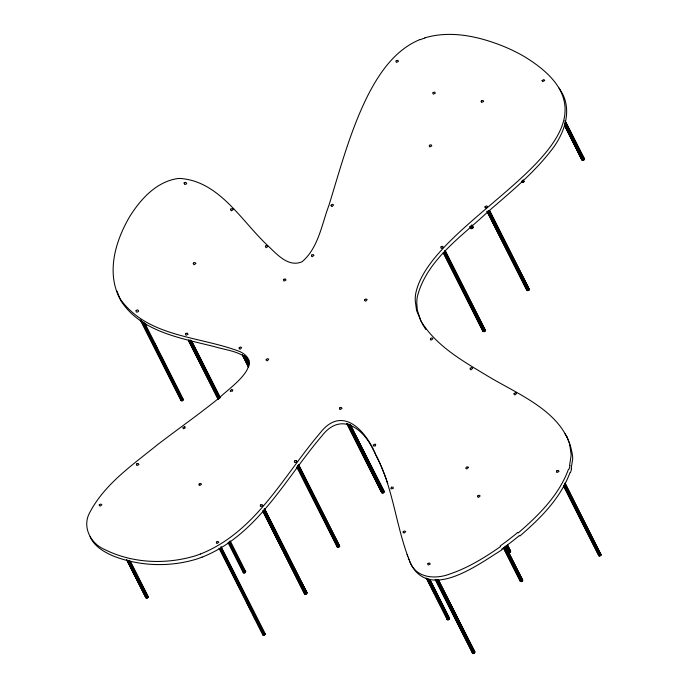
<?xml version="1.0" encoding="UTF-8"?>
<svg xmlns="http://www.w3.org/2000/svg" width="688" height="688" viewBox="0 0 688 688"><rect width="100%" height="100%" fill="white"/><g stroke="black" fill="none" stroke-linecap="round" stroke-linejoin="round"><path stroke-width="1.03" d="M487.001 211.508L526.741 290.181L528.762 290.439L529.296 289.115L489.564 210.459M230.299 391.025L231.624 389.391L232.854 389.976L232.32 391.291L230.299 391.033M506.162 548.087L508.406 552.524L509.946 552.464L510.668 551.174L507.529 544.965M505.706 546.435L522.734 580.147L522.596 580.853L520.472 581.498L519.345 578.47M130.402 561.279L148.324 596.771L146.759 598.276L145.693 597.511L145.847 596.806M446.882 619.14L447.217 619.707L448.748 619.707L449.522 618.426L429.811 579.399M569.578 465.458L571.049 455.989A56.717 43.705 -26.8 0 0 571.083 454.157L569.578 443.605L567.05 436.966M571.169 468.605L572.64 459.145A56.717 43.705 -26.8 0 0 572.683 457.314C567.815 412.224 518.193 395.136 484.765 374.263C460.891 359.962 435.272 345.041 420.635 320.505M262.782 633.932L262.618 634.637L263.667 635.42L265.258 633.923L221.037 546.478M243.294 571.487L243.32 572.786L244.816 572.906L245.711 571.668L244.765 570.791M568.426 469.362C558.974 495.214 538.721 515.278 518.27 532.89M570.025 472.51C560.565 498.37 540.312 518.425 519.87 536.038M181.013 399.281L180.978 400.597L182.449 400.769L183.395 399.556L182.509 398.636M337.318 545.868L337.034 546.564L337.903 547.502L339.691 546.177L298.678 464.813M294.473 461.046L294.387 462.319L295.849 462.517L296.846 461.373L296.021 460.47M564.478 125.508L581.953 160.106L583.372 160.399L584.43 159.238L584.258 158.593L564.994 120.452M262.764 511.193L304.578 593.959L305.988 594.277L307.054 593.133L306.908 592.48L264.699 508.922M346.761 423.524L381.72 492.72L383.121 493.038L384.196 491.903L384.05 491.249L350.441 424.72M469.672 226.49L471.108 228.691L472.665 228.296L473.009 226.954L472.114 225.182M443.33 253.038L482.864 331.298L484.945 331.358L485.324 330.025L445.325 250.828M435.203 579.502L472.398 653.127L473.714 653.6L474.866 651.871L438.574 580.018M599.05 554.253L598.603 554.915L599.179 556.033L601.174 555.018L565.278 483.372M521.513 182.157L523.585 182.26L524.032 181.598L523.473 180.48M375.261 445.79L375.734 444.56L375.27 444.078L373.197 444.93L373.627 446.091L375.192 445.867M488.841 210.648L529.27 289.803M391.541 487.199L390.793 488.437L391.154 488.97L393.304 488.368L393.089 487.156L391.567 487.19M500.658 546.478C484.911 557.443 468.33 567.746 450.055 573.921C436.828 579.115 418.399 578.677 411.097 564.461C395.935 529.218 394.104 489.228 375.846 454.914M502.257 549.626C478.848 563.936 427.988 603.109 409.635 561.485M294.498 461.029L295.995 460.461M202.091 557.168C257.561 535.075 284.987 479.089 321.812 436.02C340.818 411.149 363.548 428.443 373.61 450.597M420.144 39.491C395.609 49.381 379.69 72.36 368.037 95.082C350.502 130.015 340.431 168.001 328.984 205.205C321.735 224.322 318.518 247.611 302.264 261.586A10.948 8.437 -26.8 0 1 301.791 261.879C287.644 267.709 276 253.15 266.738 244.627C240.912 220.134 218.861 180.824 179.697 178.433A29.051 24.235 -11.9 0 0 177.822 178.545C156.408 181.649 140.619 199.142 129.714 216.582C115.971 239.949 106.64 270.332 118.671 296.322A60.475 51.488 -19.3 0 0 119.721 298.265C146.819 337.447 199.21 335.95 239.914 351.585C265.981 364.219 228.657 388.307 219.223 397.922C198.901 414.408 177.427 429.372 156.701 445.334C132.414 465.105 104.911 483.81 89.956 512.164C81.623 526.492 90.515 543.709 104.877 549.609C132.646 563.446 166.032 564.702 195.504 555.775A73.986 52.778 -16.6 0 0 200.475 553.96M200.5 554.012C255.97 531.919 283.396 475.933 320.221 432.864C342.357 404.398 366.007 430.972 375.545 454.252M488.188 211.104L488.609 210.932L528.762 290.439M424.797 37.849C451.268 30.005 479.708 36.593 504.579 46.775A233.782 173.703 -22.6 0 1 523.233 55.917C656.068 135.424 431.703 212.678 415.681 293.742A56.382 43.43 -26.9 0 0 415.217 300.458L416.558 310.486L421.813 322.827M528.066 288.521L529.296 289.115M184.745 426.732L182.793 427.489L183.343 428.71M183.455 428.736L185.218 427.97L184.909 426.766M509.567 550.434L510.668 551.174M521.633 579.408L522.734 580.147M147.266 595.997L148.324 596.771M264.209 633.141L265.258 633.923M338.823 545.24L339.468 545.558M584.258 158.593L580.964 152.917M306.908 592.48L300.931 581.463M384.05 491.249L372.707 469.586M472.467 226.533L473.009 226.954M484.799 329.586L485.324 330.025M600.607 553.9L601.131 554.339M474.866 651.871L468.967 640.786M249.202 360.349C240.344 351.301 226.644 350.261 215.069 346.829C181.804 338.255 141.771 332.295 121.312 301.421A60.475 51.488 -19.3 0 1 120.271 299.469L117.02 291.179M424.195 327.006L425.898 329.535M559.095 88.064L560.789 90.739M565.037 433.784L566.972 436.923M449.522 618.426L429.914 579.717M422.234 323.661L423.705 326.172M561.288 91.633C573.13 111.198 563.515 135.648 550.108 151.824C531.944 174.967 508.819 193.509 486.794 212.781C460.676 237.351 426.534 260.159 417.281 296.889A56.382 43.43 -26.9 0 0 416.799 303.614L417.392 310.305L420.574 320.316M565.158 121.097L584.43 159.238M565.287 121.871L569.767 130.737M574.695 140.498L577.834 146.707M565.269 122.67L584.086 159.926M564.556 123.135L583.372 160.399M564.633 124.984L582.555 160.467M564.762 125.749L581.953 160.106M523.138 179.826L524.032 181.598M522.691 180.488L523.585 182.26M521.925 180.867L522.82 182.638M489.529 210.803L501.5 234.513M501.948 235.399L528.84 288.625M487.809 211.259L527.98 290.766M487.878 212.48L488.712 214.14M491.817 220.298L510.642 257.553M511.089 258.439L515.57 267.314M516.017 268.2L519.156 274.409M521.392 278.846L526.776 289.493M487.044 211.156L527.206 290.671M471.736 224.967L473.086 227.625M471.314 225.63L472.665 228.296M470.566 226.034L471.908 228.7M470.214 226.911L471.108 228.691M564.882 483.157L601.174 555.018M564.435 483.819L600.736 555.672M564.126 485.092L599.97 556.067M444.904 250.57L485.384 330.696M563.653 485.719L599.179 556.033M563.704 486.399L598.655 555.594M444.465 251.223L484.945 331.358M444.181 252.548L484.189 331.754M443.382 252.53L483.389 331.736M507.606 545.3L510.298 550.624M507.391 545.661L510.53 551.871M506.807 546.255L509.946 552.464M505.998 546.504L509.137 552.713M506.23 547.665L522.364 579.597M505.121 546.255L522.596 580.853M504.983 547.734L522.011 581.437M504.175 547.975L521.203 581.687M504.106 548.31L505.456 550.976M510.384 560.729L513.076 566.052M514.865 569.604L515.759 571.375M503.444 547.794L520.472 581.498M503.977 549.015L520.111 580.947M438.17 579.812L474.918 652.551M438.497 580.466L463.144 629.253M464.039 631.034L468.519 639.9M437.284 579.58L474.479 653.213M436.519 579.967L473.714 653.6M435.599 579.709L472.923 653.566M429.192 579.219L449.359 619.131M350.14 424.479L384.196 491.903M428.134 578.9L448.748 619.707M351.198 427.007L352.987 430.559M355.232 434.988L360.607 445.635M362.851 450.072L367.332 458.939M367.779 459.833L372.26 468.7M349.341 424.281L383.844 492.582M427.317 579.115L447.931 619.922M426.887 578.522L430.92 586.503M431.367 587.389L434.506 593.598M436.295 597.15L440.776 606.016M445.704 615.777L447.054 618.435M348.171 423.842L383.121 493.038M426.156 578.015L447.217 619.707M347.354 423.894L382.304 493.09M347.062 423.765L381.72 492.72M246.648 357.459L249.331 362.782M246.657 357.837L248.901 362.275M246.141 357.27L249.28 363.479M244.352 355.395L249.202 364.993M243.552 355.705L248.85 366.188M298.446 464.529L339.691 546.177M244.128 357.769L248.609 366.635M304.32 476.939L306.117 480.482M306.564 481.368L309.695 487.577M310.598 489.357L322.689 513.308M323.145 514.194L326.723 521.289M335.237 538.145L338.376 544.354M242.374 354.75L248.54 366.953M298.145 465.2L339.399 546.874M242.357 355.077L248.549 367.332M297.448 465.673L338.72 547.381M321.193 513.927L323.876 519.251M297.078 466.679L337.903 547.502M296.889 467.272L337.258 547.184M191.823 341.188L220.057 397.088M191.436 340.99L220.108 397.759M190.103 339.881L219.67 398.421M189.329 340.259L218.904 398.816M188.374 339.941L218.431 399.444M188.435 340.637L217.589 398.343M264.373 508.63L307.054 593.133M264.562 509.473L268.217 516.697M270.014 520.257L279.423 538.885M279.87 539.77L289.734 559.292M293.32 566.387L295.109 569.931M295.556 570.825L298.695 577.034M263.994 509.266L306.702 593.813M263.719 510.599L305.988 594.277M262.893 510.634L305.171 594.329M263.091 511.494L282.914 550.727M283.361 551.621L304.578 593.959M144.858 323.265L183.395 399.556M144.867 324.117L146.209 326.783M154.275 342.753L156.967 348.068M161.448 356.943L165.928 365.818M168.164 370.247L171.303 376.456M171.751 377.351L180.265 394.198M143.689 322.19L183.128 400.253M142.571 321.812L182.449 400.769M141.135 320.324L142.923 323.876M170.71 378.873L172.499 382.425M178.768 394.843L180.118 397.509M140.851 320.169L181.632 400.898M140.197 319.868L180.978 400.597M230.205 540.906L245.711 571.668M229.783 541.327L245.47 572.373M229.13 541.852L244.816 572.906M228.76 542.901L243.999 573.061M228.089 542.626L243.32 572.786M221.175 547.7L265.086 634.628M248.076 601.209L251.215 607.418M254.792 614.513L257.931 620.722M220.547 548.233L264.476 635.205M219.721 548.431L263.667 635.42M220.212 549.66L224.692 558.527M226.937 562.965L230.067 569.174M230.523 570.06L232.312 573.611M237.24 583.372L238.581 586.03M246.648 602L252.032 612.647M252.479 613.533L255.609 619.742M257.407 623.285L261.887 632.16M219.008 548.216L262.954 635.205M129.353 560.213L148.169 597.468M131.58 564.951L134.272 570.275M128.751 560.789L147.567 598.053M127.486 560.135L146.759 598.276M127.925 561.322L135.097 575.512M135.545 576.398L138.675 582.607M140.472 586.159L145.4 595.92M127.22 560.815L146.037 598.07M126.42 559.361L145.693 597.511M373.954 451.096L379.277 462.026M90.033 536.692C94.342 546.461 104.292 552.215 113.744 556.205C140.128 566.379 170.091 567.308 197.103 558.931A73.986 52.778 -16.6 0 0 202.066 557.117M379.638 462.843L380.713 465.294M381.075 466.111L382.82 470.308M383.164 471.177L384.179 473.757M384.523 474.617L386.174 479.011M408.311 558.08L408.964 559.808M386.811 480.8L387.774 483.483M407.098 554.468L407.692 556.3M470.497 227.59L470.566 228.261M482.804 330.627L482.864 331.298M472.346 652.448L472.398 653.127M519.354 535.582A262.721 217.958 -16.2 0 1 501.776 549.11M571.608 468.623A74.02 58.428 -22.7 0 1 570.498 472.553M517.754 532.435A262.721 217.958 -16.2 0 1 500.176 545.962M570.017 465.466A74.02 58.428 -22.7 0 1 568.907 469.405M420.222 39.698A48.667 35.088 -22.3 0 1 424.849 38.072M485.023 206.839L484.988 207.518L486.218 208.103L487.551 206.477L486.33 205.893L485.023 206.839M331.057 205.23L331.461 206.409L332.227 206.52L333.585 204.895L332.373 204.293L331.057 205.23M239.14 347.887L239.243 348.773L240.275 349.212L241.66 347.586L240.456 346.958L239.14 347.887M266.222 359.514L266.161 360.211L267.365 360.839L268.741 359.205L267.546 358.586L266.222 359.514M364.649 299.865L364.588 300.57L365.784 301.189L367.16 299.564L365.964 298.936L364.649 299.865M468.373 467.453L466.834 468.967L465.742 468.227L466.464 466.963L468.012 466.903L468.373 467.453M477.67 495.979L477.885 497.192L478.616 497.381L480.172 495.902L479.089 495.179L477.67 495.979M184.092 182.939L184.633 184.47L186.517 183.98L186.689 183.257L185.588 182.286L184.092 182.939M514.134 393.45L513.945 394.155L514.968 394.955L516.593 393.484L515.57 392.676L514.134 393.45M470.205 368.278L470.334 369.568L471.039 369.8L472.665 368.329L471.65 367.521L470.205 368.278M403.22 531.669L403.03 532.331L404.071 533.088L405.714 531.704L404.673 530.947L403.22 531.669M99.339 504.725L99.149 505.362L100.207 506.127L101.884 504.82L100.818 504.055L99.339 504.725M216.385 542.075L216.496 543.236L217.21 543.451L218.887 542.135L217.864 541.396L216.385 542.075M193.405 263.065L193.173 263.779L194.171 264.768L195.917 263.444L194.919 262.455L193.405 263.065M136.121 310.417L136.129 311.81L136.817 312.18L138.357 311.63L138.623 310.916L137.669 309.867L136.121 310.417M199.116 484.034L199.107 485.255L199.778 485.53L201.55 484.249L200.629 483.415L199.116 484.034M311.595 255.085L311.535 256.409L312.171 256.719L313.96 255.403L313.1 254.465L311.595 255.085M230.815 209.083L230.506 209.78L231.366 210.838L233.232 209.642L232.372 208.584L230.815 209.083M430.559 338.393L430.378 339.726L430.98 340.087L432.855 338.866L432.09 337.86L430.559 338.393M265.697 245.96L265.344 246.648L266.118 247.689L268.01 246.502L267.236 245.461L265.697 245.96M339.743 407.872L339.528 409.205L340.121 409.575L342.013 408.388L341.274 407.365L339.743 407.872M542.075 80.548L542.755 81.657L544.655 80.505L543.898 79.533L542.075 80.548M260.494 504.966L260.253 506.213L260.838 506.566L262.782 505.482L262.059 504.51L260.494 504.966M185.855 333.422L185.416 334.084L186.027 335.262L188.048 334.299L187.463 333.13L185.855 333.422M429.63 145.194L429.2 145.839L429.802 146.914L431.797 145.89L431.187 144.815L429.63 145.194M283.877 279.294L283.439 279.956L284.015 281.074L286.01 280.05L285.434 278.932L283.877 279.294M441.171 246.674L440.733 247.336L441.318 248.437L443.313 247.413L442.728 246.313L441.171 246.674M556.859 470.738L556.463 472.071L556.988 472.51L558.991 471.495L558.415 470.386L556.859 470.738M396.305 60.647L395.841 61.275L396.391 62.393L398.429 61.456L397.896 60.363L396.305 60.647M433.208 92.424L432.752 93.061L433.285 94.153L435.323 93.198L434.782 92.115L433.208 92.424M481.471 100.749L481.007 101.377L481.548 102.469L483.587 101.523L483.045 100.431L481.471 100.749M428.117 563.352L427.644 563.954L428.177 565.003L430.241 564.1L429.699 563.051L428.117 563.352M136.817 463.815L136.336 464.417L136.852 465.518L138.924 464.658L138.417 463.566L136.817 463.815"/></g></svg>
